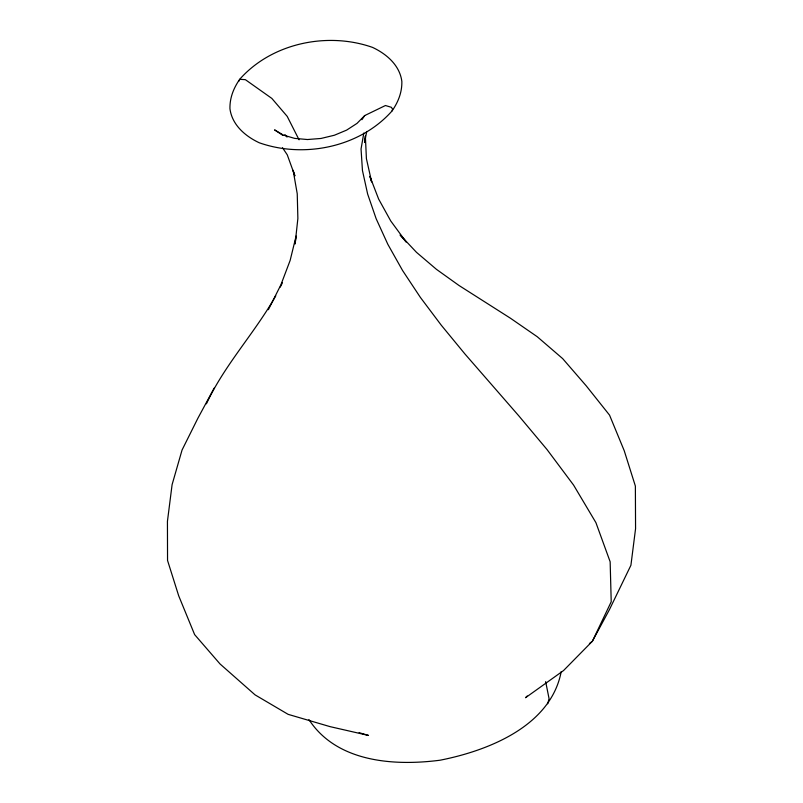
<?xml version="1.0" encoding="UTF-8"?>
<svg xmlns="http://www.w3.org/2000/svg" width="803" height="803" viewBox="0 0 803 803"><rect width="100%" height="100%" fill="white"/><g stroke="black" fill="none" stroke-linecap="round" stroke-linejoin="round"><path stroke-width="1.2" d="M561.227 671.529C550.898 726.042 488.465 750.664 440.024 760.22C394.062 766.172 336.718 762.338 308.924 719.558M363.809 133.057L361.049 148.997L362.454 170.527L367.633 194.015L376.155 218.727L387.819 244.273L402.564 270.491L420.391 297.421L441.248 325.175L464.957 354.003L518.858 415.914L547.004 449.519L573.593 485.102L595.916 522.643L610.15 561.779L611.213 601.778L592.373 641.256L563.535 670.565L525.533 697.717L527.22 696M366.73 131.461L364.542 142.532L365.365 136.048L366.409 158.673L371.648 181.97L369.882 176.349L378.645 199.084L390.77 221.006L406.177 241.984L400.175 235.038M547.736 703.779L549.051 698.6L545.659 681.637M239.214 80.932L239.685 79.316C271.715 43.041 327.504 31.518 372.532 47.397C386.524 53.931 399.764 65.264 401.851 81.424C402.102 92.325 398.218 102.001 392.125 110.854C360.095 147.13 304.297 158.653 259.269 142.773C245.286 136.239 232.047 124.907 229.949 108.746C229.698 97.846 233.583 88.169 239.685 79.316L245.357 79.658L271.846 98.418L287.223 116.395L299.057 139.792M392.125 110.854L392.587 109.238L391.412 107.321L385.45 105.514L364.713 115.562L357.004 123.391L346.655 130.106L334.379 135.245L320.999 138.457L307.439 139.531L294.621 138.377L283.409 135.095L274.576 129.885L282.947 135.426M206.411 403.829C224.579 364.833 254.671 333.094 275.78 295.795M280.257 287.093L282.445 282.716M268.363 309.687L280.859 284.914L290.144 260.423L296.106 236.052L295.102 243.992L297.873 218.486L297.24 193.794L293.135 170.316L294.882 175.847L287.253 154.808L282.505 147.722M214.17 388.08L197.889 418.243L182.05 450.031L172.093 484.671L167.436 521.338L167.546 560.444L178.688 595.786L194.627 634.611L220.042 663.961L255.073 694.876L288.136 714.349L330.083 726.645L368.507 735.438L359.102 732.677M361.912 119.707L364.713 115.562M589.402 643.554L592.373 641.256L609.367 609.768L630.917 565.262L635.564 528.685L635.374 486.076L624.232 450.734L609.547 415.131L586.19 385.791L562.652 358.6L537.247 336.728L510.407 318.199L459.035 285.507L436.42 269.316L416.486 252.333L400.275 235.078M284.914 134.593L287.062 137.082"/></g></svg>
